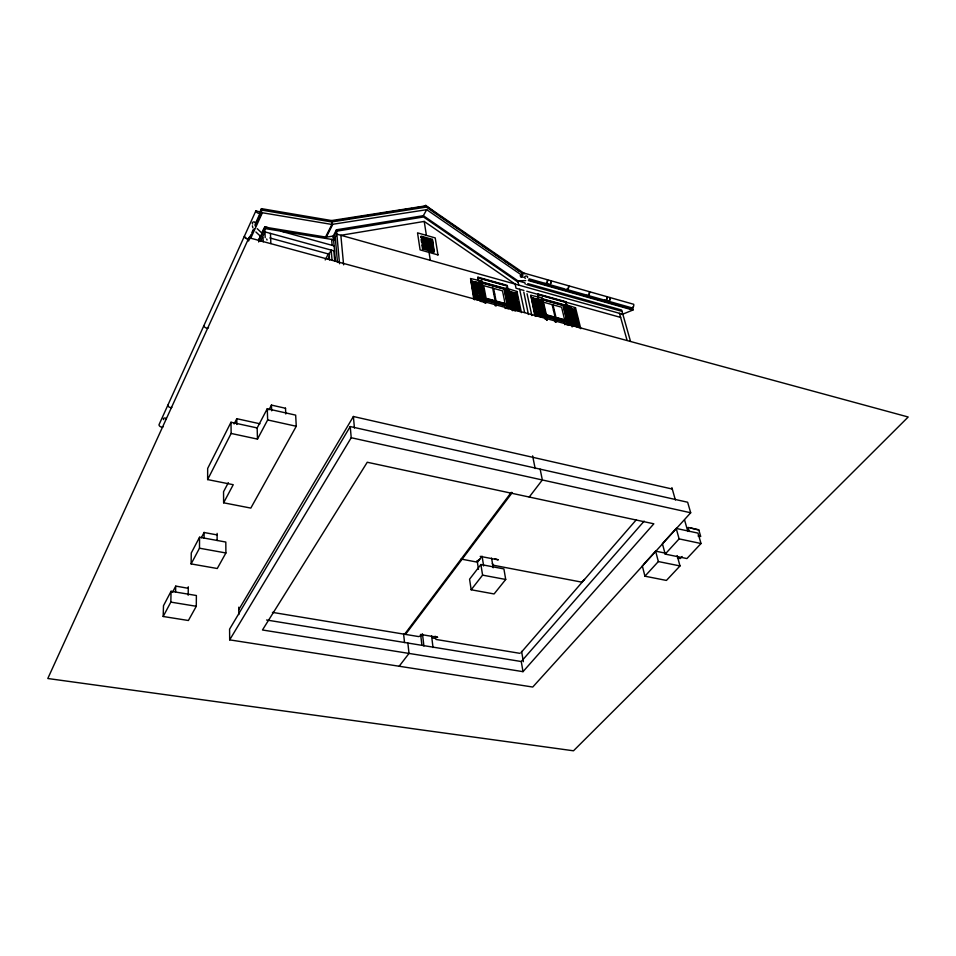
<?xml version="1.0" encoding="UTF-8"?>
<svg xmlns="http://www.w3.org/2000/svg" width="956" height="956" viewBox="0 0 956 956"><rect width="100%" height="100%" fill="white"/><g stroke="black" fill="none" stroke-linecap="round" stroke-linejoin="round"><path stroke-width="1.43" d="M223.62 502.796L233.24 484.704L207.631 479.577L207.667 468.44L231.005 422.241L257.164 427.941L267.262 408.762L295.667 415.131L296.264 426.268L250.819 508.09L223.62 502.796L223.549 491.731L228.317 482.672M204.07 538.12L204.094 532.396M191.128 563.92L199.481 548.206L199.565 537.236L225.807 542.052L225.903 552.974L217.263 568.509L191.128 563.92L191.26 552.998L199.565 537.236M196.291 606.283L196.386 595.516L171.076 591.286L163.488 605.71L163.177 616.489L188.392 620.504L196.291 606.283L170.825 602.113L163.177 616.489M188.177 595.253L188.296 586.793M175.593 591.74L175.725 586.088L188.272 588.31M170.825 602.113L171.076 591.286M261.143 211.216L261.096 212.316L255.897 210.81L159.019 424.703A2.438 1.721 22.9 0 0 160.692 426.806A2.438 1.721 22.9 0 0 163.368 426.531M259.853 212.16L261.454 208.647L331.577 220.549L426.077 205.803L524.892 273.894M255.599 223.214L261.502 210.069L331.696 221.947L426.28 207.094L522.753 273.583M250.819 234.985L249.6 237.65A2.784 1.661 25.6 0 1 249.277 238.45M252.037 232.308L253.256 229.643M255.085 225.64L261.179 212.292A2.82 1.649 25.9 0 1 258.598 213.331A2.82 1.649 25.9 0 1 255.897 210.81M248.56 241.031L254.153 228.819M255.395 226.106L261.597 212.531L261.454 208.647M250.591 238.534L262.386 212.758L331.911 224.457L331.577 220.549L331.17 221.338M258.538 240.135L260.402 236.108M261.645 233.419L264.131 228.054M258.562 240.53L264.776 227.11L326.307 237.172L333.262 236.024L335.484 261.263M258.61 241.952L264.824 228.544L333.596 239.717M260.594 241.271L264.955 231.89L334.588 251.034M325.183 237.745L331.911 224.397L426.699 209.687L522.585 275.77M325.936 237.901L332.664 224.612M234.101 423.962L236.777 418.704L259.96 423.783M207.631 479.577L231.137 433.45L231.005 422.241M333.058 236.431L336.452 229.787L423.329 215.674L517.817 280.801L524.952 282.809L525.25 284.183M333.178 237.829L336.572 231.185L423.532 216.976L518.104 282.175M333.441 240.816L336.847 234.16L622.846 314.261M325.207 259.936L328.589 253.34M328.063 258.921L329.426 256.292M172.546 592.206L175.713 586.195M201.322 537.75L204.094 532.504L217.108 534.918M268.923 409.885L271.444 405.093L285.521 408.272M231.137 433.45L257.475 439.103L267.656 419.947L267.262 408.762M486.03 302.837L481.979 281.148L470.567 278.543L473.77 299.132M472.419 281.411L480.725 282.868L482.756 295.129M474.606 293.301L472.623 281.04M481.573 281.889L481.979 281.148M474.869 294.735L483.234 296.193L484.513 302.909M426.077 205.803L436.414 213.499M423.329 215.674L426.699 209.687M433.881 252.324L432.351 239.347L421.166 236.144L423.018 248.93M547.035 320.272L541.873 297.806L530.843 295.296L534.798 315.719M532.719 298.129L540.749 299.527L543.223 311.692M541.873 297.806L545.948 318.193M535.348 309.935L532.922 297.758M238.797 609.593L353.385 416.505L672.283 489.042M535.671 311.357L543.773 312.743L545.29 319.424M350.231 426.555L229.583 629.156L229.679 639.863L532.743 687.041L690.698 512.763L687.639 502.235L350.231 426.555L351.222 437.729L229.679 639.863M478.275 280.407L477.964 277.204L507.23 285.378L508.018 289.202L479.769 281.351M482.804 288.186L481.92 281.948L485.827 302.478M482.218 282.797L504.254 288.855L508.317 308.896M504.613 288.676L509.046 308.788M523.398 277.204L520.59 276.415L522.944 272.795L633.697 304.283A2.486 1.195 -73.1 0 1 632.92 307.689A2.486 1.195 -73.1 0 1 631.163 307.701M482.111 282.976L504.111 289.082L507.254 304.462L506.549 305.538L485.732 299.861M542.829 304.749L541.729 298.571L566.884 305.562L565.952 301.749L537.75 293.886L538.467 298.463M563.215 305.287L542.052 299.348L546.581 319.292M568.521 325.375L563.813 304.713L568.772 325.028M565.952 301.749L566.394 304.904M509.823 308.585L505.76 288.832L506.262 288.126L516.933 291.472L521.438 312.612M541.897 299.575L563.096 305.454L566.812 320.726L566.072 321.778L546.115 316.328M508.006 291.066L515.822 293.086L518.08 305.275M516.419 292.178L516.933 291.472M510.456 302.909L508.257 290.708M510.755 304.343L518.642 306.338L519.777 311.704M621.914 314.512L632.86 310.043L632.549 307.163M569.525 324.825L564.733 305.215L565.259 304.522L575.524 307.76L580.794 328.733M404.603 634.246L511.317 492.316M567.016 307.426L574.556 309.374L577.233 321.467M405.511 634.402L512.297 492.543M574.998 308.441L575.524 307.76M569.895 319.185L567.267 307.079M570.242 320.607L577.842 322.531L579.181 327.848M420.819 636.039L422.468 633.888M477.391 562.319L482.087 556.213L483.64 565.964M399.154 666.248L409.013 653.426L407.865 643.041M529.23 497.036L542.339 479.972L540.14 469.145M480.904 564.518L469.575 579.193L471.165 589.768L494.097 593.951L505.712 579.467L503.908 568.916L480.904 564.518L482.577 575.13L471.165 589.768M520.984 652.649L636.409 519.67M523.004 671.662L653.844 523.804L367.259 462.25L262.47 629.98L523.004 671.662L521.271 661.528L644.165 521.128M643.269 564.769L655.625 551.134L665.675 553.213M676.203 528.429L662.4 543.665L665.185 554.086L686.922 558.567L701.023 543.522L697.988 533.113L676.203 528.429L679.118 538.885L665.185 554.086M677.159 555.579L680.003 565.94L666.416 580.435L644.93 576.193L658.349 561.554L655.625 551.134M682.118 556.5L680.158 558.603L677.517 558.053M420.58 635.692L418.776 636.6L272.424 612.366M523.9 290.445L516.037 288.258L515.153 284.099L424.225 221.422L340.85 235.307L343.61 264.836M337.05 220.406L339.989 219.928M342.929 219.462L345.869 218.984M348.797 218.518L351.736 218.052M354.676 217.574L357.616 217.108M360.555 216.63L363.495 216.164M366.435 215.698L370.844 214.992M373.772 214.514L376.712 214.048M379.651 213.57L382.591 213.104M385.531 212.638L388.471 212.16M391.41 211.694L394.35 211.228M397.278 210.75L406.097 209.34M409.037 208.874L411.976 208.396M414.916 207.93L425.193 206.281L425.707 205.205L426.639 206.711M525.728 280.61L517.817 280.801L518.738 285.103M266.581 620.002L521.271 661.528M420.437 634.437L437.681 637.305L434.932 636.254M432.793 638.022L435.733 638.512M435.996 639.445L519.921 653.342M199.481 548.206L225.903 552.974M482.577 575.13L505.712 579.467M479.733 559.272L475.98 561.901L461.127 559.057M584.534 579.444L581.702 582.132L494.013 565.355L492.28 563.693M480.223 556.368L498.315 559.869L494.694 558.639M658.349 561.554L680.003 565.94M679.118 538.885L701.023 543.522M698.059 535.957L700.724 536.531L698.752 529.744L688.105 527.437L689.264 531.524M167.921 405.189L167.862 405.177A2.474 1.721 23.3 0 0 169.284 407.148A2.474 1.721 23.3 0 0 171.877 407.328M475.718 299.228L483.915 301.044M535.981 312.6L543.868 314.345M480.02 301.224L484.118 302.132M536.22 313.664L544.119 315.42M536.459 314.739L544.358 316.496M536.698 315.815L544.609 317.559M351.222 437.729L690.698 512.763M267.656 419.947L296.264 426.268M474.439 292.225L482.589 294.054M534.44 305.681L542.291 307.438M474.809 292.93L482.971 294.759M534.679 306.745L542.53 308.501M534.906 307.796L542.781 309.565M474.929 294.902L483.103 296.73M535.145 308.872L543.02 310.628M475.132 295.99L483.306 297.806M535.563 309.565L543.438 311.321M475.323 297.065L483.509 298.881M475.526 298.141L483.712 299.969M535.742 311.525L543.629 313.281M532.791 298.296L540.606 300.065M473.268 285.82L481.382 287.66M533.018 299.348L540.845 301.116M473.459 286.884L481.585 288.712M533.257 300.399L541.084 302.168M473.65 287.947L481.788 289.776M533.496 301.451L541.323 303.219M473.853 289.023L481.991 290.851M533.723 302.502L541.574 304.271M474.045 290.086L482.194 291.915M533.962 303.566L541.813 305.322M474.236 291.15L482.386 292.978M534.201 304.617L542.052 306.386M472.491 281.578L480.581 283.418M472.682 282.641L480.784 284.482M472.873 283.705L480.988 285.533M473.065 284.757L481.179 286.597M423.185 247.831L433.462 250.735M422.086 240.661L432.327 243.589M422.241 241.689L432.494 244.605M422.397 242.704L432.65 245.62M422.552 243.72L432.817 246.648M422.707 244.748L432.972 247.664M422.875 245.776L433.14 248.691M423.03 246.803L433.307 249.719M421.632 237.614L431.837 240.542M421.787 238.63L432.004 241.557M421.943 239.645L432.172 242.573M203.891 325.614L203.963 325.626A2.617 1.709 24.5 0 0 205.731 327.8A2.617 1.709 24.5 0 0 208.528 327.645M690.567 527.975L698.86 530.126M269.903 237.972L329.641 254.32M553.835 316.806L546.366 314.775L543.474 302.192L561.602 307.211L564.638 319.758L555.974 317.392L553.01 304.833M485.039 298.392L507.254 304.462M545.41 314.882L566.812 320.726M485.624 300.471L504.589 305.645L505.162 308.501M545.888 316.902L564.16 321.873L564.841 324.717M493.774 293.767L494.694 294.018M553.44 310.186L554.325 310.425M265.911 227.038L268.23 227.671M280.67 231.113L334.134 245.895M477.737 277.575L505.605 285.342M526.744 291.245L620.635 317.416M478.096 277.909L507.373 286.071M537.905 294.579L566.119 302.443M481.693 282.319L504.637 288.64L508.508 307.689M541.49 298.929L563.61 305.012M526.672 284.589L622.021 311.369M261.597 212.531L262.386 212.758M428.252 250.735L432.471 251.93M633.242 309.529L528.728 280L528.369 280.55L632.86 310.043M527.796 283.609L621.639 310.019L630.518 341.364M529.003 278.794L564.781 288.915M631.199 307.653L566.191 289.31A2.545 1.111 -73.6 0 0 567.828 289.262A2.545 1.111 -73.6 0 0 568.617 285.772L568.581 285.82A2.474 1.087 -73.6 0 1 567.816 289.214A2.474 1.087 -73.6 0 1 566.215 289.274M424.309 249.289L426.902 250.03M428.192 250.388L433.355 251.846L431.515 240.291L421.261 237.363M420.748 236.885L431.933 240.087M511.723 308.812L519.371 311.166M511.95 309.887L515.774 311.07M570.589 321.837L577.938 324.12M570.851 322.913L578.201 325.183M510.827 304.51L518.463 306.876M571.114 323.976L578.476 326.247M511.054 305.585L518.69 307.94M571.377 325.04L578.739 327.31M511.281 306.661L518.917 309.015M511.496 307.736L519.144 310.091M569.167 316.006L576.48 318.288M509.393 297.579L516.993 299.945M569.418 317.069L576.743 319.352M509.62 298.642L517.22 301.009M569.68 318.133L577.006 320.403M509.835 299.706L517.447 302.072M570.158 318.838L577.496 321.12M510.062 300.781L517.674 303.136M510.277 301.845L517.889 304.211M570.338 320.774L577.675 323.056M510.707 302.55L518.331 304.916M567.613 309.696L574.903 311.979M508.078 291.245L515.654 293.611M567.864 310.748L575.165 313.03M508.305 292.297L515.87 294.663M568.127 311.799L575.428 314.082M508.52 293.349L516.097 295.715M568.39 312.851L575.691 315.133M508.735 294.412L516.324 296.778M568.641 313.903L575.954 316.185M508.962 295.464L516.539 297.83M568.904 314.954L576.217 317.237M509.178 296.527L516.766 298.893M564.733 305.215L571.15 307.235M567.099 307.605L574.377 309.887M505.76 288.832L509.763 290.086M567.35 308.645L574.64 310.939M440.083 216.044L448.639 221.983M451.077 223.68L458.414 228.771M462.083 231.316L466.97 234.71M473.089 238.952L479.195 243.194M482.864 245.74L488.97 249.982M493.858 253.376L501.195 258.467M504.864 261.012L509.751 264.406M515.858 268.648L519.526 271.205M262.386 233.575L257.236 228.675M255.885 231.973L260.211 236.036M266.7 239.012L267.035 240.016M252.862 227.755L252.384 225.819M684.58 520.028L687.83 531.464M671.877 487.62L675.378 499.964M619.488 313.317L627.064 340.324M642.312 565.821L644.93 576.193M577.101 316.842L578.153 321.037M570.505 320.26L572.142 326.916M565.259 304.522L570.397 325.53M563.251 305.239L568.043 325.124M565.402 318.993L566.848 324.956M552.126 304.582L555.089 317.153M555.496 319.519L556.153 322.327M554.6 319.268L555.269 322.088M541.729 298.571L546.736 320.403M537.75 293.886L538.622 297.71M535.886 310.987L537.081 316.34M530.843 295.296L535.539 316.4M527.055 293.719L531.859 315.552M520.614 276.368L520.387 275.34L520.59 276.415A2.581 1.052 -73.9 0 0 522.143 276.32A2.581 1.052 -73.9 0 0 522.944 272.795M528.429 314.488L523.804 292.13M519.634 289.262L524.629 312.481M516.73 293.588L517.925 299.228M518.522 302.048L519.12 304.868M511.006 303.984L512.392 310.688M506.262 288.126L510.624 309.278M506.333 304.474L507.206 308.752M532.623 455.881L535.169 468.548M493.583 288.377L496.08 301.032L505.067 303.494L502.509 290.851L483.7 285.641L486.114 298.308L495.16 300.781L492.675 288.126M495.59 303.195L496.152 306.028M494.67 302.944L495.22 305.777M483.186 290.373L483.724 293.205M484.226 295.464L485.6 303.112M477.964 277.204L478.693 281.052M475.072 294.364L476.052 299.742M470.567 278.543L474.439 299.802M521.594 651.418L523.374 661.695M491.575 558.101L493.177 567.78M432.351 239.347L434.311 251.583L423.03 248.393L422.6 249.134L421.978 245.059M424.225 221.422L426.4 235.391M429.053 252.396L430.308 260.402M477.187 560.993L478.478 569.298M421.154 239.609L421.572 242.334M431.586 635.931L433.02 647.535M422.54 634.426L423.914 646.041M420.712 635.131L421.907 645.288M403.611 633.983L404.531 642.54M336.452 229.787L339.523 263.725M353.385 416.458L354.437 428.049M335.245 237.291L337.492 262.422M333.835 250.819L334.731 261.06M331.613 239.394L332.126 245.334M332.055 260.175L331.194 250.09L329.091 254.165L329.581 259.936M285.509 408.164L285.784 413.984M270.44 233.395L270.871 243.529M264.752 226.715L265.182 237.686M271.444 404.997L271.671 410.817M263.055 237.542L263.211 241.892M257.164 427.941L257.475 439.103M249.504 236.562L249.6 237.65A2.713 1.625 25.6 0 1 247.03 238.689A2.713 1.625 25.6 0 1 244.449 236.251L244.378 236.228A2.784 1.661 25.6 0 0 246.039 238.319A2.784 1.661 25.6 0 0 248.871 238.701M236.777 418.704L236.873 424.476M238.761 607.18L238.869 614.529M217.108 533.376L217.131 540.51M163.739 419.648A1.482 0.98 1.8 0 1 163.619 418.393A1.482 0.98 1.8 0 1 165.472 418.13A1.482 0.98 1.8 0 1 166.225 419.302M255.228 222.354A1.673 1.291 0.9 0 1 255.049 224.17M252.683 224.027A1.673 1.291 0.9 0 1 254.511 221.971M525.406 278.28A1.542 1.123 -13.5 0 1 524.772 276.81A1.542 1.123 -13.5 0 1 526.828 276.105A1.542 1.123 -13.5 0 1 527.461 277.575M548.636 284.35A2.557 1.087 -73.7 0 0 550.238 284.279A2.557 1.087 -73.7 0 0 551.026 280.777L551.026 280.777A2.498 1.064 -73.7 0 1 550.226 284.231A2.498 1.064 -73.7 0 1 548.66 284.302M604.562 300.172A2.51 1.159 -73.3 0 0 606.271 300.136A2.51 1.159 -73.3 0 0 607.048 296.707L607.024 296.742A2.45 1.135 -73.3 0 1 606.558 299.61A2.45 1.135 -73.3 0 1 604.981 300.734M248.954 237.709L47.8 678.509L573.492 750.795L908.2 417.007L248.954 237.709M547.489 279.773L547.453 279.821A2.498 1.052 -73.7 0 1 546.689 283.239A2.557 1.087 -73.7 0 1 545.099 283.346A2.498 1.052 -73.7 0 0 546.689 283.239A2.557 1.087 -73.7 0 0 547.489 279.773M589.458 291.7L589.434 291.747A2.462 1.111 -73.4 0 1 588.669 295.117A2.521 1.135 -73.4 0 1 586.996 295.201A2.462 1.111 -73.4 0 0 588.669 295.117A2.521 1.135 -73.4 0 0 589.458 291.7M610.036 297.555L610 297.591A2.45 1.135 -73.3 0 1 609.247 300.949A2.51 1.171 -73.3 0 1 607.538 301.021A2.45 1.135 -73.3 0 0 609.247 300.949A2.51 1.171 -73.3 0 0 610.036 297.555M437.979 254.917L420.09 249.863L417.533 232.846L435.219 237.924L437.979 254.917"/></g></svg>
